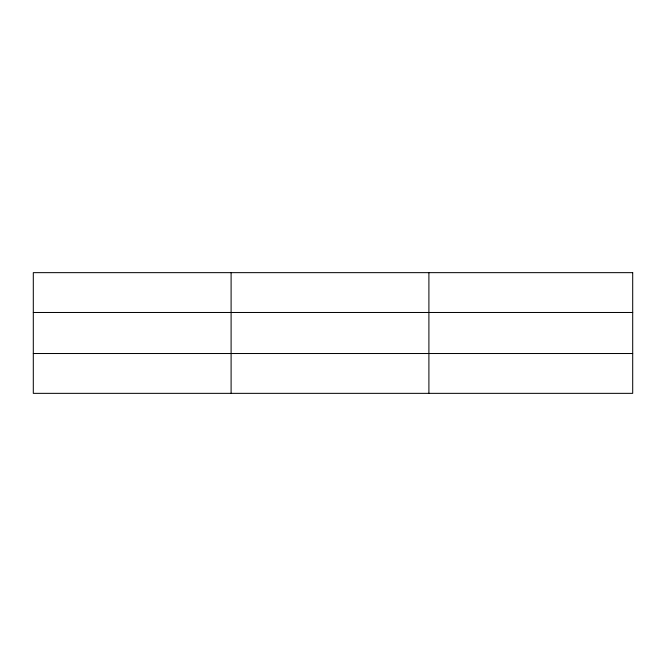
<?xml version="1.0" encoding="UTF-8"?>
<svg xmlns="http://www.w3.org/2000/svg" width="666" height="666" viewBox="0 0 666 666"><rect width="100%" height="100%" fill="white"/><g stroke="black" fill="none" stroke-linecap="round" stroke-linejoin="round"><path stroke-width="1" d="M231.102 393.348L231.102 272.652M428.904 393.348L428.904 272.652M33.3 312.479L632.7 312.479M33.3 353.521L632.7 353.521M632.7 272.652L632.7 393.348L33.3 393.348L33.3 272.652L632.7 272.652"/></g></svg>
